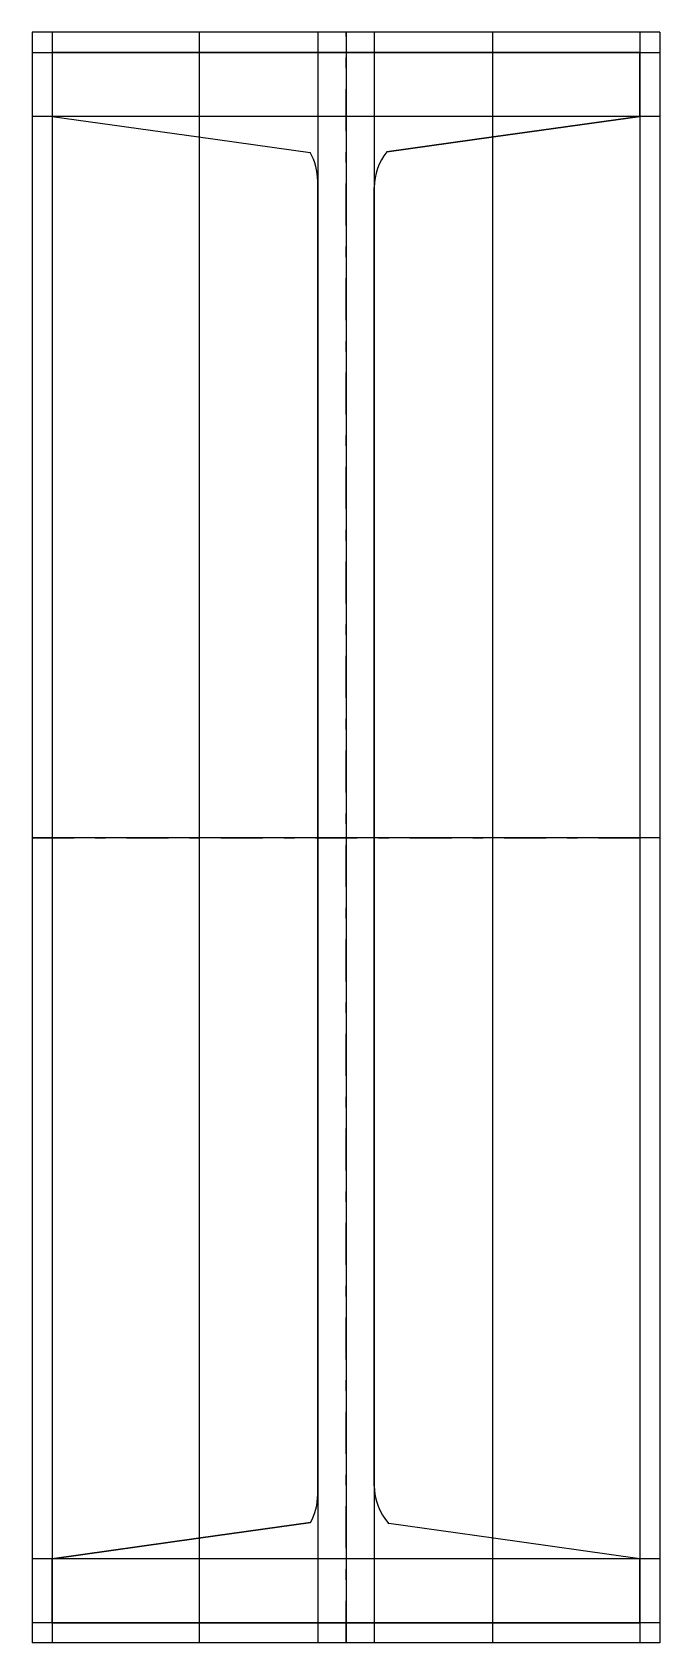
# Model space of a CAD drawing. Extents: x -95 to 95, y -203 to 284.
import ezdxf

# ---------------------------------------------------------------- set-up
doc = ezdxf.new("R2010")
doc.units = 0
doc.linetypes.add('CENTER', pattern=[28.575, 12.7, -6.35, 3.175, -6.35])
doc.layers.get('0').update_dxf_attribs({"linetype": 'CONTINUOUS'})

msp = doc.modelspace()

# ---------------------------------------------------------------- linework, layer by layer
at = {"linetype": 'CONTINUOUS'}
for p, q in [((-95, 284.27), (-95, -202.82)), ((95, 284.27), (-95, 284.27)), ((-89, 284.27), (-89, -202.82)), ((-44.5, 284.27), (-44.5, -202.82)), ((-8.55, 284.27), (-8.55, -202.82)), ((0, 284.27), (0, -202.82)), ((8.55, 284.27), (8.55, -202.82)), ((44.5, -202.82), (44.5, 284.27)), ((89, 284.27), (89, -202.82)), ((95, 284.27), (95, -202.82)), ((-95, 278.18), (95, 278.18)), ((89, 278.18), (-89, 278.18)), ((-89, 278.18), (-89, 258.79)), ((89, 278.18), (-89, 278.18)), ((-89, 278.18), (-89, 258.79)), ((89, 258.79), (89, 278.18)), ((89, 278.18), (89, 258.79)), ((95, 258.81), (-95, 258.81)), ((-89, 258.79), (-44.63, 252.58)), ((-89, 258.79), (-44.63, 252.58)), ((44.63, 252.58), (89, 258.79)), ((89, 258.79), (44.63, 252.58)), ((-44.63, 252.58), (-10.88, 247.86)), ((-44.63, 252.58), (-10.88, 247.86)), ((12.34, 248.06), (44.63, 252.58)), ((44.63, 252.58), (12.34, 248.06)), ((-8.55, 239.24), (-8.55, -158.01)), ((-8.55, -158.01), (-8.55, 239.24)), ((8.55, -155.31), (8.55, 237.32)), ((8.55, -155.31), (8.55, 237.32)), ((-95, 40.68), (95, 40.68)), ((-10.79, -166.48), (-44.63, -171.22)), ((-44.63, -171.22), (-10.79, -166.48)), ((44.63, -171.22), (12.98, -166.79)), ((44.63, -171.22), (12.98, -166.79)), ((-44.63, -171.22), (-89, -177.43)), ((-89, -177.43), (-44.63, -171.22)), ((89, -177.43), (44.63, -171.22)), ((89, -177.43), (44.63, -171.22)), ((95, -177.45), (-95, -177.45)), ((-89, -177.43), (-89, -196.82)), ((-89, -196.82), (-89, -177.43)), ((89, -196.82), (89, -177.43)), ((89, -196.82), (89, -177.43)), ((95, -196.82), (-95, -196.82)), ((-89, -196.82), (89, -196.82)), ((89, -196.82), (-89, -196.82)), ((95, -202.82), (-95, -202.82))]:
    msp.add_line(p, q, dxfattribs=at)
at = {"linetype": 'CENTER'}
for p, q in [((0, -202.82), (0, 284.27)), ((-95, 40.66), (95, 40.66))]:
    msp.add_line(p, q, dxfattribs=at)
at = {"linetype": 'CONTINUOUS'}
for centre, start, end in [((-25.65, 239.24), 359.9908, 30.2606), ((-25.65, 239.24), 359.9908, 30.2606), ((25.65, 237.32), 141.1109, 180.0146), ((25.65, 237.32), 141.1109, 180.0146), ((25.65, -155.31), 180.0132, 222.1888), ((25.65, -155.31), 180.0132, 222.1888), ((-25.65, -158.02), 330.3433, 0.0298), ((-25.65, -158.02), 330.3433, 0.0298)]:
    msp.add_arc(centre, 17.1, start, end, dxfattribs=at)

doc.saveas('drawing.dxf')
